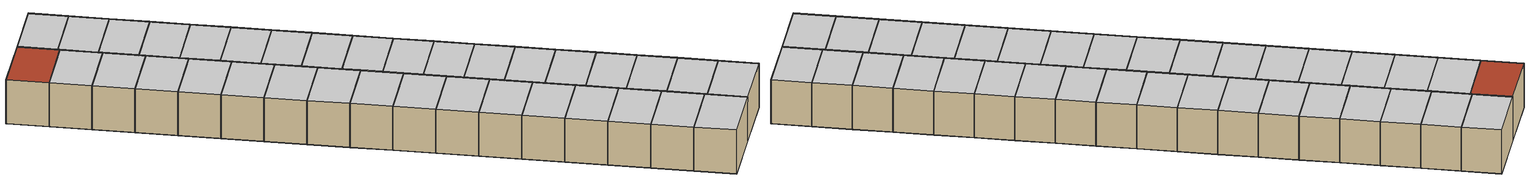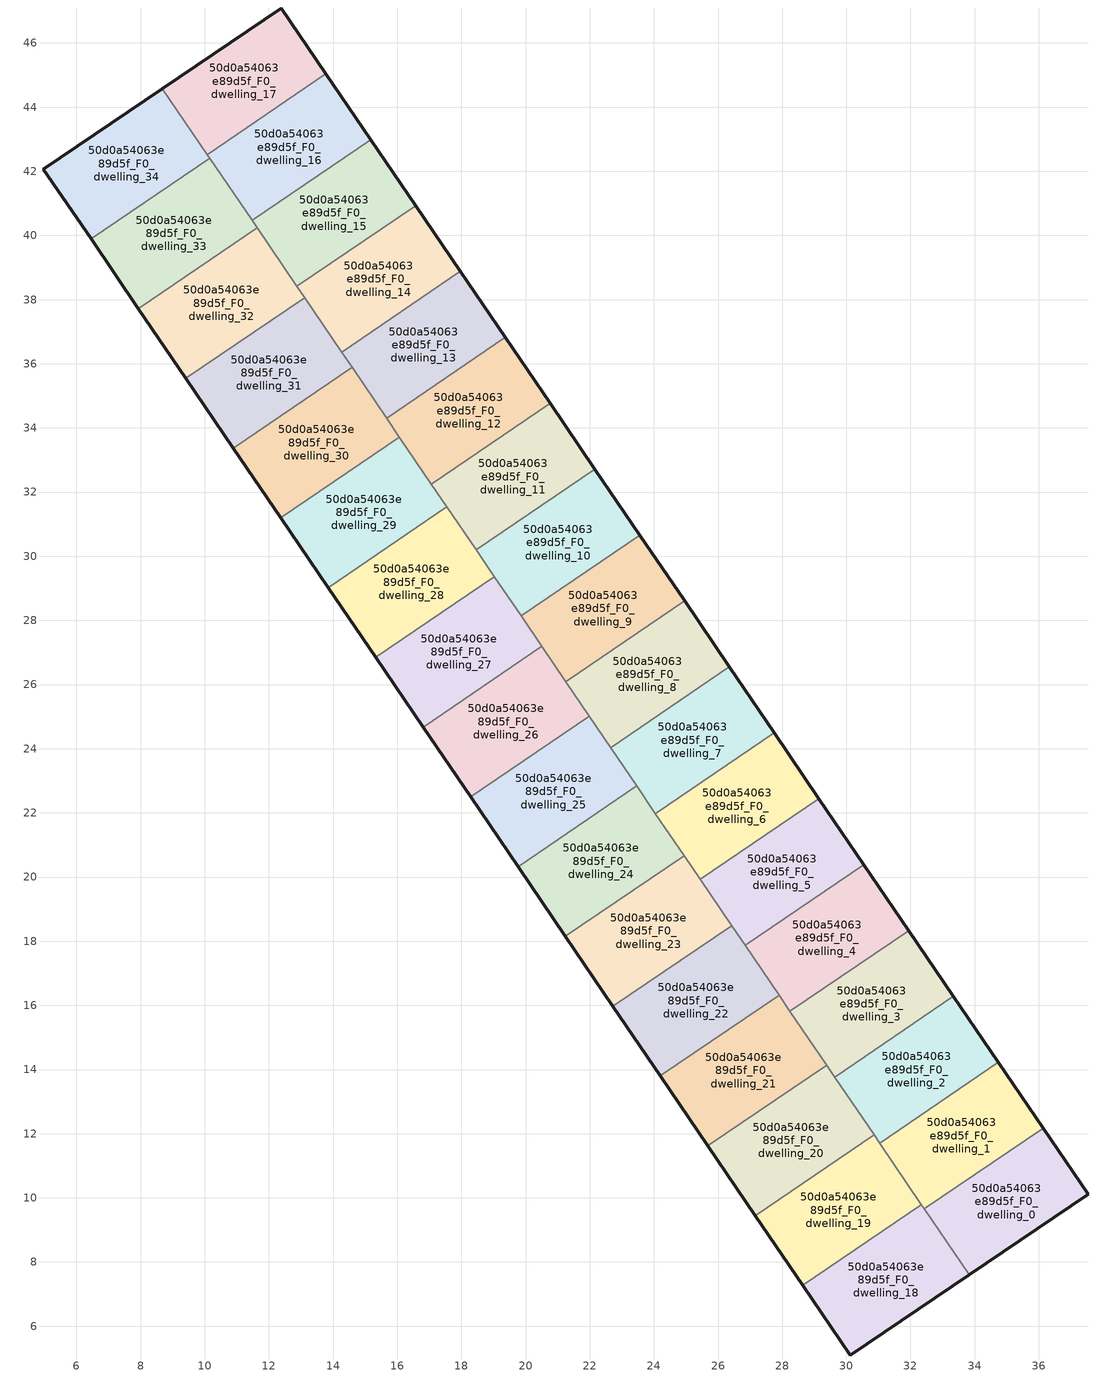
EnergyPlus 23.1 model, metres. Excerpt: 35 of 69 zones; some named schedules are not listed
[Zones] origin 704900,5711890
50d0a54063e89d5f_F0_dwelling_0
 floor ground (EU_floor_Construction): 37.53,10.11 36.13,12.17 32.43,9.65 33.83,7.6 z0
 wall outside (EU_wall_Construction): 36.13,12.17 37.53,10.11 33.83,7.6 z0:3
 wall to 50d0a54063e89d5f_F0_dwelling_1 (EU_wall_Construction): 32.43,9.65 36.13,12.17 z0:3
 wall to 50d0a54063e89d5f_F0_dwelling_18 (EU_wall_Construction): 33.83,7.6 32.43,9.65 z0:3
 ceiling to 50d0a54063e89d5f_F1_dwelling_0 (EU_floor_Construction): 36.13,12.17 37.53,10.11 33.83,7.6 32.43,9.65 z3
50d0a54063e89d5f_F0_dwelling_1
 floor ground (EU_floor_Construction): 36.13,12.17 34.74,14.22 31.04,11.71 32.43,9.65 z0
 wall outside (EU_wall_Construction): 34.74,14.22 36.13,12.17 z0:3
 wall to 50d0a54063e89d5f_F0_dwelling_2 (EU_wall_Construction): 31.04,11.71 34.74,14.22 z0:3
 wall to 50d0a54063e89d5f_F0_dwelling_19 (EU_wall_Construction): 32.34,9.79 31.04,11.71 z0:3
 wall to 50d0a54063e89d5f_F0_dwelling_18 (EU_wall_Construction): 32.43,9.65 32.34,9.79 z0:3
 ceiling to 50d0a54063e89d5f_F1_dwelling_1 (EU_floor_Construction): 34.74,14.22 36.13,12.17 32.43,9.65 31.04,11.71 z3
50d0a54063e89d5f_F0_dwelling_10
 floor ground (EU_floor_Construction): 23.56,30.66 22.16,32.71 18.46,30.2 19.86,28.14 z0
 wall outside (EU_wall_Construction): 22.16,32.71 23.56,30.66 z0:3
 wall to 50d0a54063e89d5f_F0_dwelling_11 (EU_wall_Construction): 18.46,30.2 22.16,32.71 z0:3
 wall to 50d0a54063e89d5f_F0_dwelling_9 (EU_wall_Construction): 23.56,30.66 19.86,28.14 z0:3
 wall to 50d0a54063e89d5f_F0_dwelling_27 (EU_wall_Construction): 19.86,28.14 19.03,29.36 z0:3
 wall to 50d0a54063e89d5f_F0_dwelling_28 (EU_wall_Construction): 19.03,29.36 18.46,30.2 z0:3
 ceiling to 50d0a54063e89d5f_F1_dwelling_10 (EU_floor_Construction): 22.16,32.71 23.56,30.66 19.86,28.14 18.46,30.2 z3
50d0a54063e89d5f_F0_dwelling_11
 floor ground (EU_floor_Construction): 22.16,32.71 20.77,34.77 17.06,32.25 18.46,30.2 z0
 wall outside (EU_wall_Construction): 20.77,34.77 22.16,32.71 z0:3
 wall to 50d0a54063e89d5f_F0_dwelling_12 (EU_wall_Construction): 17.06,32.25 20.77,34.77 z0:3
 wall to 50d0a54063e89d5f_F0_dwelling_28 (EU_wall_Construction): 18.46,30.2 17.55,31.54 z0:3
 wall to 50d0a54063e89d5f_F0_dwelling_29 (EU_wall_Construction): 17.55,31.54 17.06,32.25 z0:3
 ceiling to 50d0a54063e89d5f_F1_dwelling_11 (EU_floor_Construction): 20.77,34.77 22.16,32.71 18.46,30.2 17.06,32.25 z3
50d0a54063e89d5f_F0_dwelling_12
 floor ground (EU_floor_Construction): 20.77,34.77 19.37,36.82 15.67,34.31 17.06,32.25 z0
 wall outside (EU_wall_Construction): 19.37,36.82 20.77,34.77 z0:3
 wall to 50d0a54063e89d5f_F0_dwelling_13 (EU_wall_Construction): 15.67,34.31 19.37,36.82 z0:3
 wall to 50d0a54063e89d5f_F0_dwelling_29 (EU_wall_Construction): 17.06,32.25 16.07,33.71 z0:3
 wall to 50d0a54063e89d5f_F0_dwelling_30 (EU_wall_Construction): 16.07,33.71 15.67,34.31 z0:3
 ceiling to 50d0a54063e89d5f_F1_dwelling_12 (EU_floor_Construction): 19.37,36.82 20.77,34.77 17.06,32.25 15.67,34.31 z3
50d0a54063e89d5f_F0_dwelling_13
 floor ground (EU_floor_Construction): 19.37,36.82 17.97,38.88 14.27,36.36 15.67,34.31 z0
 wall outside (EU_wall_Construction): 17.97,38.88 19.37,36.82 z0:3
 wall to 50d0a54063e89d5f_F0_dwelling_14 (EU_wall_Construction): 14.27,36.36 17.97,38.88 z0:3
 wall to 50d0a54063e89d5f_F0_dwelling_30 (EU_wall_Construction): 15.67,34.31 14.59,35.89 z0:3
 wall to 50d0a54063e89d5f_F0_dwelling_31 (EU_wall_Construction): 14.59,35.89 14.27,36.36 z0:3
 ceiling to 50d0a54063e89d5f_F1_dwelling_13 (EU_floor_Construction): 17.97,38.88 19.37,36.82 15.67,34.31 14.27,36.36 z3
50d0a54063e89d5f_F0_dwelling_14
 floor ground (EU_floor_Construction): 17.97,38.88 16.57,40.93 12.87,38.42 14.27,36.36 z0
 wall outside (EU_wall_Construction): 16.57,40.93 17.97,38.88 z0:3
 wall to 50d0a54063e89d5f_F0_dwelling_15 (EU_wall_Construction): 12.87,38.42 16.57,40.93 z0:3
 wall to 50d0a54063e89d5f_F0_dwelling_31 (EU_wall_Construction): 14.27,36.36 13.11,38.06 z0:3
 wall to 50d0a54063e89d5f_F0_dwelling_32 (EU_wall_Construction): 13.11,38.06 12.87,38.42 z0:3
 ceiling to 50d0a54063e89d5f_F1_dwelling_14 (EU_floor_Construction): 16.57,40.93 17.97,38.88 14.27,36.36 12.87,38.42 z3
50d0a54063e89d5f_F0_dwelling_15
 floor ground (EU_floor_Construction): 16.57,40.93 15.18,42.99 11.48,40.47 12.87,38.42 z0
 wall outside (EU_wall_Construction): 15.18,42.99 16.57,40.93 z0:3
 wall to 50d0a54063e89d5f_F0_dwelling_16 (EU_wall_Construction): 11.48,40.47 15.18,42.99 z0:3
 wall to 50d0a54063e89d5f_F0_dwelling_32 (EU_wall_Construction): 12.87,38.42 11.63,40.24 z0:3
 wall to 50d0a54063e89d5f_F0_dwelling_33 (EU_wall_Construction): 11.63,40.24 11.48,40.47 z0:3
 ceiling to 50d0a54063e89d5f_F1_dwelling_15 (EU_floor_Construction): 15.18,42.99 16.57,40.93 12.87,38.42 11.48,40.47 z3
50d0a54063e89d5f_F0_dwelling_16
 floor ground (EU_floor_Construction): 15.18,42.99 13.78,45.04 10.08,42.52 11.48,40.47 z0
 wall outside (EU_wall_Construction): 13.78,45.04 15.18,42.99 z0:3
 wall to 50d0a54063e89d5f_F0_dwelling_17 (EU_wall_Construction): 10.08,42.52 13.78,45.04 z0:3
 wall to 50d0a54063e89d5f_F0_dwelling_33 (EU_wall_Construction): 11.48,40.47 10.16,42.41 z0:3
 wall to 50d0a54063e89d5f_F0_dwelling_34 (EU_wall_Construction): 10.16,42.41 10.08,42.52 z0:3
 ceiling to 50d0a54063e89d5f_F1_dwelling_16 (EU_floor_Construction): 13.78,45.04 15.18,42.99 11.48,40.47 10.08,42.52 z3
50d0a54063e89d5f_F0_dwelling_17
 floor ground (EU_floor_Construction): 13.78,45.04 12.38,47.09 8.68,44.58 10.08,42.52 z0
 wall outside (EU_wall_Construction): 8.68,44.58 12.38,47.09 13.78,45.04 z0:3
 wall to 50d0a54063e89d5f_F0_dwelling_34 (EU_wall_Construction): 10.08,42.52 8.68,44.58 z0:3
 ceiling to 50d0a54063e89d5f_F1_dwelling_17 (EU_floor_Construction): 12.38,47.09 13.78,45.04 10.08,42.52 8.68,44.58 z3
50d0a54063e89d5f_F0_dwelling_18
 floor ground (EU_floor_Construction): 33.83,7.6 32.34,9.79 28.65,7.27 30.12,5.1 z0
 wall outside (EU_wall_Construction): 33.83,7.6 30.12,5.1 28.65,7.27 z0:3
 wall to 50d0a54063e89d5f_F0_dwelling_19 (EU_wall_Construction): 28.65,7.27 32.34,9.79 z0:3
 ceiling to 50d0a54063e89d5f_F1_dwelling_18 (EU_floor_Construction): 32.34,9.79 33.83,7.6 30.12,5.1 28.65,7.27 z3
50d0a54063e89d5f_F0_dwelling_19
 floor ground (EU_floor_Construction): 32.34,9.79 30.86,11.96 27.17,9.45 28.65,7.27 z0
 wall outside (EU_wall_Construction): 28.65,7.27 27.17,9.45 z0:3
 wall to 50d0a54063e89d5f_F0_dwelling_20 (EU_wall_Construction): 27.17,9.45 30.86,11.96 z0:3
 wall to 50d0a54063e89d5f_F0_dwelling_2 (EU_wall_Construction): 30.86,11.96 31.04,11.71 z0:3
 ceiling to 50d0a54063e89d5f_F1_dwelling_19 (EU_floor_Construction): 30.86,11.96 32.34,9.79 28.65,7.27 27.17,9.45 z3
50d0a54063e89d5f_F0_dwelling_2
 floor ground (EU_floor_Construction): 34.74,14.22 33.34,16.28 29.64,13.76 31.04,11.71 z0
 wall outside (EU_wall_Construction): 33.34,16.28 34.74,14.22 z0:3
 wall to 50d0a54063e89d5f_F0_dwelling_3 (EU_wall_Construction): 29.64,13.76 33.34,16.28 z0:3
 wall to 50d0a54063e89d5f_F0_dwelling_20 (EU_wall_Construction): 30.86,11.96 29.64,13.76 z0:3
 ceiling to 50d0a54063e89d5f_F1_dwelling_2 (EU_floor_Construction): 33.34,16.28 34.74,14.22 31.04,11.71 29.64,13.76 z3
50d0a54063e89d5f_F0_dwelling_20
 floor ground (EU_floor_Construction): 30.86,11.96 29.38,14.14 25.69,11.62 27.17,9.45 z0
 wall outside (EU_wall_Construction): 27.17,9.45 25.69,11.62 z0:3
 wall to 50d0a54063e89d5f_F0_dwelling_21 (EU_wall_Construction): 25.69,11.62 29.38,14.14 z0:3
 wall to 50d0a54063e89d5f_F0_dwelling_3 (EU_wall_Construction): 29.38,14.14 29.64,13.76 z0:3
 ceiling to 50d0a54063e89d5f_F1_dwelling_20 (EU_floor_Construction): 29.38,14.14 30.86,11.96 27.17,9.45 25.69,11.62 z3
50d0a54063e89d5f_F0_dwelling_21
 floor ground (EU_floor_Construction): 29.38,14.14 27.9,16.31 24.2,13.8 25.69,11.62 z0
 wall outside (EU_wall_Construction): 25.69,11.62 24.2,13.8 z0:3
 wall to 50d0a54063e89d5f_F0_dwelling_22 (EU_wall_Construction): 24.2,13.8 27.9,16.31 z0:3
 wall to 50d0a54063e89d5f_F0_dwelling_3 (EU_wall_Construction): 28.24,15.82 29.38,14.14 z0:3
 wall to 50d0a54063e89d5f_F0_dwelling_4 (EU_wall_Construction): 27.9,16.31 28.24,15.82 z0:3
 ceiling to 50d0a54063e89d5f_F1_dwelling_21 (EU_floor_Construction): 27.9,16.31 29.38,14.14 25.69,11.62 24.2,13.8 z3
50d0a54063e89d5f_F0_dwelling_22
 floor ground (EU_floor_Construction): 27.9,16.31 26.42,18.49 22.72,15.97 24.2,13.8 z0
 wall outside (EU_wall_Construction): 24.2,13.8 22.72,15.97 z0:3
 wall to 50d0a54063e89d5f_F0_dwelling_23 (EU_wall_Construction): 22.72,15.97 26.42,18.49 z0:3
 wall to 50d0a54063e89d5f_F0_dwelling_4 (EU_wall_Construction): 26.84,17.87 27.9,16.31 z0:3
 wall to 50d0a54063e89d5f_F0_dwelling_5 (EU_wall_Construction): 26.42,18.49 26.84,17.87 z0:3
 ceiling to 50d0a54063e89d5f_F1_dwelling_22 (EU_floor_Construction): 26.42,18.49 27.9,16.31 24.2,13.8 22.72,15.97 z3
50d0a54063e89d5f_F0_dwelling_23
 floor ground (EU_floor_Construction): 26.42,18.49 24.94,20.67 21.24,18.15 22.72,15.97 z0
 wall outside (EU_wall_Construction): 22.72,15.97 21.24,18.15 z0:3
 wall to 50d0a54063e89d5f_F0_dwelling_24 (EU_wall_Construction): 21.24,18.15 24.94,20.67 z0:3
 wall to 50d0a54063e89d5f_F0_dwelling_5 (EU_wall_Construction): 25.45,19.92 26.42,18.49 z0:3
 wall to 50d0a54063e89d5f_F0_dwelling_6 (EU_wall_Construction): 24.95,20.66 25.45,19.92 z0:3
 ceiling to 50d0a54063e89d5f_F1_dwelling_23 (EU_floor_Construction): 24.94,20.67 26.42,18.49 22.72,15.97 21.24,18.15 z3
50d0a54063e89d5f_F0_dwelling_24
 floor ground (EU_floor_Construction): 24.94,20.67 23.46,22.84 19.77,20.32 21.24,18.15 z0
 wall outside (EU_wall_Construction): 21.24,18.15 19.77,20.32 z0:3
 wall to 50d0a54063e89d5f_F0_dwelling_25 (EU_wall_Construction): 19.77,20.32 23.46,22.84 z0:3
 wall to 50d0a54063e89d5f_F0_dwelling_6 (EU_wall_Construction): 24.05,21.98 24.94,20.67 z0:3
 wall to 50d0a54063e89d5f_F0_dwelling_7 (EU_wall_Construction): 23.46,22.84 24.05,21.98 z0:3
 ceiling to 50d0a54063e89d5f_F1_dwelling_24 (EU_floor_Construction): 23.46,22.84 24.94,20.67 21.24,18.15 19.77,20.32 z3
50d0a54063e89d5f_F0_dwelling_25
 floor ground (EU_floor_Construction): 23.46,22.84 21.99,25.01 18.29,22.5 19.77,20.32 z0
 wall outside (EU_wall_Construction): 19.77,20.32 18.29,22.5 z0:3
 wall to 50d0a54063e89d5f_F0_dwelling_26 (EU_wall_Construction): 18.29,22.5 21.99,25.01 z0:3
 wall to 50d0a54063e89d5f_F0_dwelling_7 (EU_wall_Construction): 22.65,24.03 23.46,22.84 z0:3
 wall to 50d0a54063e89d5f_F0_dwelling_8 (EU_wall_Construction): 21.99,25.01 22.65,24.03 z0:3
 ceiling to 50d0a54063e89d5f_F1_dwelling_25 (EU_floor_Construction): 21.99,25.01 23.46,22.84 19.77,20.32 18.29,22.5 z3
50d0a54063e89d5f_F0_dwelling_26
 floor ground (EU_floor_Construction): 21.99,25.01 20.51,27.19 16.81,24.67 18.29,22.5 z0
 wall outside (EU_wall_Construction): 18.29,22.5 16.81,24.67 z0:3
 wall to 50d0a54063e89d5f_F0_dwelling_27 (EU_wall_Construction): 16.81,24.67 20.51,27.19 z0:3
 wall to 50d0a54063e89d5f_F0_dwelling_9 (EU_wall_Construction): 20.51,27.19 21.26,26.09 z0:3
 wall to 50d0a54063e89d5f_F0_dwelling_8 (EU_wall_Construction): 21.26,26.09 21.99,25.01 z0:3
 ceiling to 50d0a54063e89d5f_F1_dwelling_26 (EU_floor_Construction): 20.51,27.19 21.99,25.01 18.29,22.5 16.81,24.67 z3
50d0a54063e89d5f_F0_dwelling_27
 floor ground (EU_floor_Construction): 20.51,27.19 19.03,29.37 15.33,26.85 16.81,24.67 z0
 wall outside (EU_wall_Construction): 16.81,24.67 15.33,26.85 z0:3
 wall to 50d0a54063e89d5f_F0_dwelling_28 (EU_wall_Construction): 15.33,26.85 19.03,29.37 z0:3
 wall to 50d0a54063e89d5f_F0_dwelling_9 (EU_wall_Construction): 19.86,28.14 20.51,27.19 z0:3
 ceiling to 50d0a54063e89d5f_F1_dwelling_27 (EU_floor_Construction): 19.03,29.37 20.51,27.19 16.81,24.67 15.33,26.85 z3
50d0a54063e89d5f_F0_dwelling_28
 floor ground (EU_floor_Construction): 19.03,29.37 17.55,31.54 13.85,29.02 15.33,26.85 z0
 wall outside (EU_wall_Construction): 15.33,26.85 13.85,29.02 z0:3
 wall to 50d0a54063e89d5f_F0_dwelling_29 (EU_wall_Construction): 13.85,29.02 17.55,31.54 z0:3
 ceiling to 50d0a54063e89d5f_F1_dwelling_28 (EU_floor_Construction): 17.55,31.54 19.03,29.37 15.33,26.85 13.85,29.02 z3
50d0a54063e89d5f_F0_dwelling_29
 floor ground (EU_floor_Construction): 17.55,31.54 16.07,33.71 12.37,31.2 13.85,29.02 z0
 wall outside (EU_wall_Construction): 13.85,29.02 12.37,31.2 z0:3
 wall to 50d0a54063e89d5f_F0_dwelling_30 (EU_wall_Construction): 12.37,31.2 16.07,33.71 z0:3
 ceiling to 50d0a54063e89d5f_F1_dwelling_29 (EU_floor_Construction): 16.07,33.71 17.55,31.54 13.85,29.02 12.37,31.2 z3
50d0a54063e89d5f_F0_dwelling_3
 floor ground (EU_floor_Construction): 33.34,16.28 31.94,18.33 28.24,15.82 29.64,13.76 z0
 wall outside (EU_wall_Construction): 31.94,18.33 33.34,16.28 z0:3
 wall to 50d0a54063e89d5f_F0_dwelling_4 (EU_wall_Construction): 28.24,15.82 31.94,18.33 z0:3
 ceiling to 50d0a54063e89d5f_F1_dwelling_3 (EU_floor_Construction): 31.94,18.33 33.34,16.28 29.64,13.76 28.24,15.82 z3
50d0a54063e89d5f_F0_dwelling_30
 floor ground (EU_floor_Construction): 16.07,33.71 14.59,35.89 10.89,33.37 12.37,31.2 z0
 wall outside (EU_wall_Construction): 12.37,31.2 10.89,33.37 z0:3
 wall to 50d0a54063e89d5f_F0_dwelling_31 (EU_wall_Construction): 10.89,33.37 14.59,35.89 z0:3
 ceiling to 50d0a54063e89d5f_F1_dwelling_30 (EU_floor_Construction): 14.59,35.89 16.07,33.71 12.37,31.2 10.89,33.37 z3
50d0a54063e89d5f_F0_dwelling_31
 floor ground (EU_floor_Construction): 14.59,35.89 13.11,38.06 9.41,35.55 10.89,33.37 z0
 wall outside (EU_wall_Construction): 10.89,33.37 9.41,35.55 z0:3
 wall to 50d0a54063e89d5f_F0_dwelling_32 (EU_wall_Construction): 9.41,35.55 13.11,38.06 z0:3
 ceiling to 50d0a54063e89d5f_F1_dwelling_31 (EU_floor_Construction): 13.11,38.06 14.59,35.89 10.89,33.37 9.41,35.55 z3
50d0a54063e89d5f_F0_dwelling_32
 floor ground (EU_floor_Construction): 13.11,38.06 11.63,40.24 7.93,37.72 9.41,35.55 z0
 wall outside (EU_wall_Construction): 9.41,35.55 7.93,37.72 z0:3
 wall to 50d0a54063e89d5f_F0_dwelling_33 (EU_wall_Construction): 7.93,37.72 11.63,40.24 z0:3
 ceiling to 50d0a54063e89d5f_F1_dwelling_32 (EU_floor_Construction): 11.63,40.24 13.11,38.06 9.41,35.55 7.93,37.72 z3
50d0a54063e89d5f_F0_dwelling_33
 floor ground (EU_floor_Construction): 11.63,40.24 10.16,42.41 6.45,39.89 7.93,37.72 z0
 wall outside (EU_wall_Construction): 7.93,37.72 6.45,39.89 z0:3
 wall to 50d0a54063e89d5f_F0_dwelling_34 (EU_wall_Construction): 6.45,39.89 10.16,42.41 z0:3
 ceiling to 50d0a54063e89d5f_F1_dwelling_33 (EU_floor_Construction): 10.16,42.41 11.63,40.24 7.93,37.72 6.45,39.89 z3
50d0a54063e89d5f_F0_dwelling_34
 floor ground (EU_floor_Construction): 10.16,42.41 8.68,44.58 4.97,42.07 6.45,39.89 z0
 wall outside (EU_wall_Construction): 6.45,39.89 4.97,42.07 8.68,44.58 z0:3
 roof outside (EU_roof_Construction): 8.68,44.58 10.16,42.41 6.45,39.89 4.97,42.07 z3
50d0a54063e89d5f_F0_dwelling_4
 floor ground (EU_floor_Construction): 31.94,18.33 30.55,20.39 26.84,17.87 28.24,15.82 z0
 wall outside (EU_wall_Construction): 30.55,20.39 31.94,18.33 z0:3
 wall to 50d0a54063e89d5f_F0_dwelling_5 (EU_wall_Construction): 26.84,17.87 30.55,20.39 z0:3
 ceiling to 50d0a54063e89d5f_F1_dwelling_4 (EU_floor_Construction): 30.55,20.39 31.94,18.33 28.24,15.82 26.84,17.87 z3
50d0a54063e89d5f_F0_dwelling_5
 floor ground (EU_floor_Construction): 30.55,20.39 29.15,22.44 25.45,19.92 26.84,17.87 z0
 wall outside (EU_wall_Construction): 29.15,22.44 30.55,20.39 z0:3
 wall to 50d0a54063e89d5f_F0_dwelling_6 (EU_wall_Construction): 25.45,19.92 29.15,22.44 z0:3
 ceiling to 50d0a54063e89d5f_F1_dwelling_5 (EU_floor_Construction): 29.15,22.44 30.55,20.39 26.84,17.87 25.45,19.92 z3
50d0a54063e89d5f_F0_dwelling_6
 floor ground (EU_floor_Construction): 29.15,22.44 27.75,24.5 24.05,21.98 25.45,19.92 z0
 wall outside (EU_wall_Construction): 27.75,24.5 29.15,22.44 z0:3
 wall to 50d0a54063e89d5f_F0_dwelling_7 (EU_wall_Construction): 24.05,21.98 27.75,24.5 z0:3
 ceiling to 50d0a54063e89d5f_F1_dwelling_6 (EU_floor_Construction): 27.75,24.5 29.15,22.44 25.45,19.92 24.05,21.98 z3
50d0a54063e89d5f_F0_dwelling_7
 floor ground (EU_floor_Construction): 27.75,24.5 26.35,26.55 22.65,24.03 24.05,21.98 z0
 wall outside (EU_wall_Construction): 26.35,26.55 27.75,24.5 z0:3
 wall to 50d0a54063e89d5f_F0_dwelling_8 (EU_wall_Construction): 22.65,24.03 26.35,26.55 z0:3
 ceiling to 50d0a54063e89d5f_F1_dwelling_7 (EU_floor_Construction): 26.35,26.55 27.75,24.5 24.05,21.98 22.65,24.03 z3
50d0a54063e89d5f_F0_dwelling_8
 floor ground (EU_floor_Construction): 26.35,26.55 24.96,28.61 21.26,26.09 22.65,24.03 z0
 wall outside (EU_wall_Construction): 24.96,28.61 26.35,26.55 z0:3
 wall to 50d0a54063e89d5f_F0_dwelling_9 (EU_wall_Construction): 21.26,26.09 24.96,28.61 z0:3
 ceiling to 50d0a54063e89d5f_F1_dwelling_8 (EU_floor_Construction): 24.96,28.61 26.35,26.55 22.65,24.03 21.26,26.09 z3
50d0a54063e89d5f_F0_dwelling_9
 floor ground (EU_floor_Construction): 24.96,28.61 23.56,30.66 19.86,28.14 21.26,26.09 z0
 wall outside (EU_wall_Construction): 23.56,30.66 24.96,28.61 z0:3
 ceiling to 50d0a54063e89d5f_F1_dwelling_9 (EU_floor_Construction): 23.56,30.66 24.96,28.61 21.26,26.09 19.86,28.14 z3
[Building]
EU S2 Campaign: North Axis=0; Terrain=City; Solar Distribution=FullExterior
[Site:Location]
London: Latitude=51.5; Longitude=-0.5; Time Zone=0; Elevation=25
[SizingPeriod:WeatherFileDays]
AnnualSizingPeriod: Begin Month=1; Begin Day of Month=1; End Month=12; End Day of Month=31; Day of Week for Start Day=Monday; Use Weather File Daylight Saving Period=No; Use Weather File Rain and Snow Indicators=No
[MATERIAL]
EU_InternalMass_Material: Roughness=MediumRough; Thickness=0.1; Conductivity=1; Density=1800; Specific Heat=900; Thermal Absorptance=0.9; Solar Absorptance=0.7; Visible Absorptance=0.7
[MATERIAL:NOMASS] Roughness=MediumRough; Thermal Absorptance=0.9; Solar Absorptance=0.7; Visible Absorptance=0.7
Name | Thermal Resistance
EU_wall_NoMass | 0.635353
EU_roof_NoMass | 0.675062
EU_floor_NoMass | 1.96382
[CONSTRUCTION]
EU_wall_Construction: EU_wall_NoMass
EU_roof_Construction: EU_roof_NoMass
EU_floor_Construction: EU_floor_NoMass
EU_InternalMass_Construction: EU_InternalMass_Material
[ZONE] Type=1; Multiplier=1; Ceiling Height=autocalculate; Floor Area=autocalculate; Part of Total Floor Area=Yes
Name | Volume
50d0a54063e89d5f_F0_dwelling_0 | 33.3567
50d0a54063e89d5f_F0_dwelling_1; 50d0a54063e89d5f_F0_dwelling_15; 50d0a54063e89d5f_F0_dwelling_16; 50d0a54063e89d5f_F0_dwelling_5; 50d0a54063e89d5f_F0_dwelling_6; 50d0a54063e89d5f_F0_dwelling_9 | 33.3516
50d0a54063e89d5f_F0_dwelling_10; 50d0a54063e89d5f_F0_dwelling_17; 50d0a54063e89d5f_F0_dwelling_4; 50d0a54063e89d5f_F0_dwelling_7 | 33.3442
50d0a54063e89d5f_F0_dwelling_11 | 33.3523
50d0a54063e89d5f_F0_dwelling_12; 50d0a54063e89d5f_F0_dwelling_8 | 33.3508
50d0a54063e89d5f_F0_dwelling_13 | 33.3633
50d0a54063e89d5f_F0_dwelling_14 | 33.3428
50d0a54063e89d5f_F0_dwelling_18 | 35.3145
50d0a54063e89d5f_F0_dwelling_19 | 35.3064
50d0a54063e89d5f_F0_dwelling_2 | 33.3435
50d0a54063e89d5f_F0_dwelling_20 | 35.3108
50d0a54063e89d5f_F0_dwelling_21; 50d0a54063e89d5f_F0_dwelling_28 | 35.3181
50d0a54063e89d5f_F0_dwelling_22 | 35.3101
50d0a54063e89d5f_F0_dwelling_23; 50d0a54063e89d5f_F0_dwelling_33 | 35.3093
50d0a54063e89d5f_F0_dwelling_24; 50d0a54063e89d5f_F0_dwelling_25; 50d0a54063e89d5f_F0_dwelling_30 | 35.3071
50d0a54063e89d5f_F0_dwelling_26; 50d0a54063e89d5f_F0_dwelling_29 | 35.3057
50d0a54063e89d5f_F0_dwelling_27 | 35.3027
50d0a54063e89d5f_F0_dwelling_3 | 33.3545
50d0a54063e89d5f_F0_dwelling_31 | 35.3167
50d0a54063e89d5f_F0_dwelling_32 | 35.302
50d0a54063e89d5f_F0_dwelling_34 | 35.3086
[INTERNALMASS] Construction=EU_InternalMass_Construction
Name | Zone or ZoneList | Surface Area
50d0a54063e89d5f_F0_dwelling_0_EU_InternalMass | 50d0a54063e89d5f_F0_dwelling_0 | 11.1187
50d0a54063e89d5f_F0_dwelling_1_EU_InternalMass | 50d0a54063e89d5f_F0_dwelling_1 | 11.1172
50d0a54063e89d5f_F0_dwelling_2_EU_InternalMass | 50d0a54063e89d5f_F0_dwelling_2 | 11.1147
50d0a54063e89d5f_F0_dwelling_3_EU_InternalMass | 50d0a54063e89d5f_F0_dwelling_3 | 11.1184
50d0a54063e89d5f_F0_dwelling_4_EU_InternalMass | 50d0a54063e89d5f_F0_dwelling_4 | 11.1147
50d0a54063e89d5f_F0_dwelling_5_EU_InternalMass | 50d0a54063e89d5f_F0_dwelling_5 | 11.1172
50d0a54063e89d5f_F0_dwelling_6_EU_InternalMass | 50d0a54063e89d5f_F0_dwelling_6 | 11.1174
50d0a54063e89d5f_F0_dwelling_7_EU_InternalMass | 50d0a54063e89d5f_F0_dwelling_7 | 11.1149
50d0a54063e89d5f_F0_dwelling_8_EU_InternalMass | 50d0a54063e89d5f_F0_dwelling_8 | 11.1172
50d0a54063e89d5f_F0_dwelling_9_EU_InternalMass | 50d0a54063e89d5f_F0_dwelling_9 | 11.1172
50d0a54063e89d5f_F0_dwelling_10_EU_InternalMass | 50d0a54063e89d5f_F0_dwelling_10 | 11.1147
50d0a54063e89d5f_F0_dwelling_11_EU_InternalMass | 50d0a54063e89d5f_F0_dwelling_11 | 11.1172
50d0a54063e89d5f_F0_dwelling_12_EU_InternalMass | 50d0a54063e89d5f_F0_dwelling_12 | 11.1172
50d0a54063e89d5f_F0_dwelling_13_EU_InternalMass | 50d0a54063e89d5f_F0_dwelling_13 | 11.1209
50d0a54063e89d5f_F0_dwelling_14_EU_InternalMass | 50d0a54063e89d5f_F0_dwelling_14 | 11.1147
50d0a54063e89d5f_F0_dwelling_15_EU_InternalMass | 50d0a54063e89d5f_F0_dwelling_15 | 11.1172
50d0a54063e89d5f_F0_dwelling_16_EU_InternalMass | 50d0a54063e89d5f_F0_dwelling_16 | 11.1172
50d0a54063e89d5f_F0_dwelling_17_EU_InternalMass | 50d0a54063e89d5f_F0_dwelling_17 | 11.1146
50d0a54063e89d5f_F0_dwelling_18_EU_InternalMass | 50d0a54063e89d5f_F0_dwelling_18 | 11.7716
50d0a54063e89d5f_F0_dwelling_19_EU_InternalMass | 50d0a54063e89d5f_F0_dwelling_19 | 11.7689
50d0a54063e89d5f_F0_dwelling_20_EU_InternalMass | 50d0a54063e89d5f_F0_dwelling_20 | 11.7701
50d0a54063e89d5f_F0_dwelling_21_EU_InternalMass | 50d0a54063e89d5f_F0_dwelling_21 | 11.7727
50d0a54063e89d5f_F0_dwelling_22_EU_InternalMass | 50d0a54063e89d5f_F0_dwelling_22 | 11.7701
50d0a54063e89d5f_F0_dwelling_23_EU_InternalMass | 50d0a54063e89d5f_F0_dwelling_23 | 11.7699
50d0a54063e89d5f_F0_dwelling_24_EU_InternalMass | 50d0a54063e89d5f_F0_dwelling_24 | 11.7688
50d0a54063e89d5f_F0_dwelling_25_EU_InternalMass | 50d0a54063e89d5f_F0_dwelling_25 | 11.7688
50d0a54063e89d5f_F0_dwelling_26_EU_InternalMass | 50d0a54063e89d5f_F0_dwelling_26 | 11.7687
50d0a54063e89d5f_F0_dwelling_27_EU_InternalMass | 50d0a54063e89d5f_F0_dwelling_27 | 11.7676
50d0a54063e89d5f_F0_dwelling_28_EU_InternalMass | 50d0a54063e89d5f_F0_dwelling_28 | 11.7725
50d0a54063e89d5f_F0_dwelling_29_EU_InternalMass | 50d0a54063e89d5f_F0_dwelling_29 | 11.7686
50d0a54063e89d5f_F0_dwelling_30_EU_InternalMass | 50d0a54063e89d5f_F0_dwelling_30 | 11.7686
50d0a54063e89d5f_F0_dwelling_31_EU_InternalMass | 50d0a54063e89d5f_F0_dwelling_31 | 11.7721
50d0a54063e89d5f_F0_dwelling_32_EU_InternalMass | 50d0a54063e89d5f_F0_dwelling_32 | 11.7673
50d0a54063e89d5f_F0_dwelling_33_EU_InternalMass | 50d0a54063e89d5f_F0_dwelling_33 | 11.7699
50d0a54063e89d5f_F0_dwelling_34_EU_InternalMass | 50d0a54063e89d5f_F0_dwelling_34 | 11.7694
[OTHEREQUIPMENT] Fuel Type=Electricity; Design Level Calculation Method=Watts/Area; Power per Zone Floor Area=1; Fraction Latent=0; Fraction Radiant=0; Fraction Lost=0; Carbon Dioxide Generation Rate=0; EndUse Subcategory=EU_Step8_InternalGains
Name | Zone or ZoneList or Space or SpaceList | Schedule
EU_Step8_InternalGain_50d0a54063e89d5f_F0_dwelling_0_f000 | 50d0a54063e89d5f_F0_dwelling_0 | EU_Step8_GainSchedule_50d0a54063e89d5f_F0_dwelling_0_f000
EU_Step8_InternalGain_50d0a54063e89d5f_F0_dwelling_1_f000 | 50d0a54063e89d5f_F0_dwelling_1 | EU_Step8_GainSchedule_50d0a54063e89d5f_F0_dwelling_1_f000
EU_Step8_InternalGain_50d0a54063e89d5f_F0_dwelling_2_f000 | 50d0a54063e89d5f_F0_dwelling_2 | EU_Step8_GainSchedule_50d0a54063e89d5f_F0_dwelling_2_f000
EU_Step8_InternalGain_50d0a54063e89d5f_F0_dwelling_3_f000 | 50d0a54063e89d5f_F0_dwelling_3 | EU_Step8_GainSchedule_50d0a54063e89d5f_F0_dwelling_3_f000
EU_Step8_InternalGain_50d0a54063e89d5f_F0_dwelling_4_f000 | 50d0a54063e89d5f_F0_dwelling_4 | EU_Step8_GainSchedule_50d0a54063e89d5f_F0_dwelling_4_f000
EU_Step8_InternalGain_50d0a54063e89d5f_F0_dwelling_5_f000 | 50d0a54063e89d5f_F0_dwelling_5 | EU_Step8_GainSchedule_50d0a54063e89d5f_F0_dwelling_5_f000
EU_Step8_InternalGain_50d0a54063e89d5f_F0_dwelling_6_f000 | 50d0a54063e89d5f_F0_dwelling_6 | EU_Step8_GainSchedule_50d0a54063e89d5f_F0_dwelling_6_f000
EU_Step8_InternalGain_50d0a54063e89d5f_F0_dwelling_7_f000 | 50d0a54063e89d5f_F0_dwelling_7 | EU_Step8_GainSchedule_50d0a54063e89d5f_F0_dwelling_7_f000
EU_Step8_InternalGain_50d0a54063e89d5f_F0_dwelling_8_f000 | 50d0a54063e89d5f_F0_dwelling_8 | EU_Step8_GainSchedule_50d0a54063e89d5f_F0_dwelling_8_f000
EU_Step8_InternalGain_50d0a54063e89d5f_F0_dwelling_9_f000 | 50d0a54063e89d5f_F0_dwelling_9 | EU_Step8_GainSchedule_50d0a54063e89d5f_F0_dwelling_9_f000
EU_Step8_InternalGain_50d0a54063e89d5f_F0_dwelling_10_f000 | 50d0a54063e89d5f_F0_dwelling_10 | EU_Step8_GainSchedule_50d0a54063e89d5f_F0_dwelling_10_f000
EU_Step8_InternalGain_50d0a54063e89d5f_F0_dwelling_11_f000 | 50d0a54063e89d5f_F0_dwelling_11 | EU_Step8_GainSchedule_50d0a54063e89d5f_F0_dwelling_11_f000
EU_Step8_InternalGain_50d0a54063e89d5f_F0_dwelling_12_f000 | 50d0a54063e89d5f_F0_dwelling_12 | EU_Step8_GainSchedule_50d0a54063e89d5f_F0_dwelling_12_f000
EU_Step8_InternalGain_50d0a54063e89d5f_F0_dwelling_13_f000 | 50d0a54063e89d5f_F0_dwelling_13 | EU_Step8_GainSchedule_50d0a54063e89d5f_F0_dwelling_13_f000
EU_Step8_InternalGain_50d0a54063e89d5f_F0_dwelling_14_f000 | 50d0a54063e89d5f_F0_dwelling_14 | EU_Step8_GainSchedule_50d0a54063e89d5f_F0_dwelling_14_f000
EU_Step8_InternalGain_50d0a54063e89d5f_F0_dwelling_15_f000 | 50d0a54063e89d5f_F0_dwelling_15 | EU_Step8_GainSchedule_50d0a54063e89d5f_F0_dwelling_15_f000
EU_Step8_InternalGain_50d0a54063e89d5f_F0_dwelling_16_f000 | 50d0a54063e89d5f_F0_dwelling_16 | EU_Step8_GainSchedule_50d0a54063e89d5f_F0_dwelling_16_f000
EU_Step8_InternalGain_50d0a54063e89d5f_F0_dwelling_17_f000 | 50d0a54063e89d5f_F0_dwelling_17 | EU_Step8_GainSchedule_50d0a54063e89d5f_F0_dwelling_17_f000
EU_Step8_InternalGain_50d0a54063e89d5f_F0_dwelling_18_f000 | 50d0a54063e89d5f_F0_dwelling_18 | EU_Step8_GainSchedule_50d0a54063e89d5f_F0_dwelling_18_f000
EU_Step8_InternalGain_50d0a54063e89d5f_F0_dwelling_19_f000 | 50d0a54063e89d5f_F0_dwelling_19 | EU_Step8_GainSchedule_50d0a54063e89d5f_F0_dwelling_19_f000
EU_Step8_InternalGain_50d0a54063e89d5f_F0_dwelling_20_f000 | 50d0a54063e89d5f_F0_dwelling_20 | EU_Step8_GainSchedule_50d0a54063e89d5f_F0_dwelling_20_f000
EU_Step8_InternalGain_50d0a54063e89d5f_F0_dwelling_21_f000 | 50d0a54063e89d5f_F0_dwelling_21 | EU_Step8_GainSchedule_50d0a54063e89d5f_F0_dwelling_21_f000
EU_Step8_InternalGain_50d0a54063e89d5f_F0_dwelling_22_f000 | 50d0a54063e89d5f_F0_dwelling_22 | EU_Step8_GainSchedule_50d0a54063e89d5f_F0_dwelling_22_f000
EU_Step8_InternalGain_50d0a54063e89d5f_F0_dwelling_23_f000 | 50d0a54063e89d5f_F0_dwelling_23 | EU_Step8_GainSchedule_50d0a54063e89d5f_F0_dwelling_23_f000
EU_Step8_InternalGain_50d0a54063e89d5f_F0_dwelling_24_f000 | 50d0a54063e89d5f_F0_dwelling_24 | EU_Step8_GainSchedule_50d0a54063e89d5f_F0_dwelling_24_f000
EU_Step8_InternalGain_50d0a54063e89d5f_F0_dwelling_25_f000 | 50d0a54063e89d5f_F0_dwelling_25 | EU_Step8_GainSchedule_50d0a54063e89d5f_F0_dwelling_25_f000
EU_Step8_InternalGain_50d0a54063e89d5f_F0_dwelling_26_f000 | 50d0a54063e89d5f_F0_dwelling_26 | EU_Step8_GainSchedule_50d0a54063e89d5f_F0_dwelling_26_f000
EU_Step8_InternalGain_50d0a54063e89d5f_F0_dwelling_27_f000 | 50d0a54063e89d5f_F0_dwelling_27 | EU_Step8_GainSchedule_50d0a54063e89d5f_F0_dwelling_27_f000
EU_Step8_InternalGain_50d0a54063e89d5f_F0_dwelling_28_f000 | 50d0a54063e89d5f_F0_dwelling_28 | EU_Step8_GainSchedule_50d0a54063e89d5f_F0_dwelling_28_f000
EU_Step8_InternalGain_50d0a54063e89d5f_F0_dwelling_29_f000 | 50d0a54063e89d5f_F0_dwelling_29 | EU_Step8_GainSchedule_50d0a54063e89d5f_F0_dwelling_29_f000
EU_Step8_InternalGain_50d0a54063e89d5f_F0_dwelling_30_f000 | 50d0a54063e89d5f_F0_dwelling_30 | EU_Step8_GainSchedule_50d0a54063e89d5f_F0_dwelling_30_f000
EU_Step8_InternalGain_50d0a54063e89d5f_F0_dwelling_31_f000 | 50d0a54063e89d5f_F0_dwelling_31 | EU_Step8_GainSchedule_50d0a54063e89d5f_F0_dwelling_31_f000
EU_Step8_InternalGain_50d0a54063e89d5f_F0_dwelling_32_f000 | 50d0a54063e89d5f_F0_dwelling_32 | EU_Step8_GainSchedule_50d0a54063e89d5f_F0_dwelling_32_f000
EU_Step8_InternalGain_50d0a54063e89d5f_F0_dwelling_33_f000 | 50d0a54063e89d5f_F0_dwelling_33 | EU_Step8_GainSchedule_50d0a54063e89d5f_F0_dwelling_33_f000
EU_Step8_InternalGain_50d0a54063e89d5f_F0_dwelling_34_f000 | 50d0a54063e89d5f_F0_dwelling_34 | EU_Step8_GainSchedule_50d0a54063e89d5f_F0_dwelling_34_f000
[ZONEVENTILATION:DESIGNFLOWRATE] Schedule=EU_AlwaysOn; Design Flow Rate Calculation Method=AirChanges/Hour; Air Changes per Hour=0.555504; Ventilation Type=Natural; Fan Pressure Rise=0; Fan Total Efficiency=1; Constant Term Coefficient=1; Temperature Term Coefficient=0; Velocity Term Coefficient=0; Velocity Squared Term Coefficient=0; Minimum Indoor Temperature=-100; Maximum Indoor Temperature=100; Delta Temperature=-100; Minimum Outdoor Temperature=-100; Maximum Outdoor Temperature=100; Maximum Wind Speed=40
Name | Zone or ZoneList or Space or SpaceList
EU_ConstantAir_50d0a54063e89d5f_F0_dwelling_0 | 50d0a54063e89d5f_F0_dwelling_0
EU_ConstantAir_50d0a54063e89d5f_F0_dwelling_1 | 50d0a54063e89d5f_F0_dwelling_1
EU_ConstantAir_50d0a54063e89d5f_F0_dwelling_2 | 50d0a54063e89d5f_F0_dwelling_2
EU_ConstantAir_50d0a54063e89d5f_F0_dwelling_3 | 50d0a54063e89d5f_F0_dwelling_3
EU_ConstantAir_50d0a54063e89d5f_F0_dwelling_4 | 50d0a54063e89d5f_F0_dwelling_4
EU_ConstantAir_50d0a54063e89d5f_F0_dwelling_5 | 50d0a54063e89d5f_F0_dwelling_5
EU_ConstantAir_50d0a54063e89d5f_F0_dwelling_6 | 50d0a54063e89d5f_F0_dwelling_6
EU_ConstantAir_50d0a54063e89d5f_F0_dwelling_7 | 50d0a54063e89d5f_F0_dwelling_7
EU_ConstantAir_50d0a54063e89d5f_F0_dwelling_8 | 50d0a54063e89d5f_F0_dwelling_8
EU_ConstantAir_50d0a54063e89d5f_F0_dwelling_9 | 50d0a54063e89d5f_F0_dwelling_9
EU_ConstantAir_50d0a54063e89d5f_F0_dwelling_10 | 50d0a54063e89d5f_F0_dwelling_10
EU_ConstantAir_50d0a54063e89d5f_F0_dwelling_11 | 50d0a54063e89d5f_F0_dwelling_11
EU_ConstantAir_50d0a54063e89d5f_F0_dwelling_12 | 50d0a54063e89d5f_F0_dwelling_12
EU_ConstantAir_50d0a54063e89d5f_F0_dwelling_13 | 50d0a54063e89d5f_F0_dwelling_13
EU_ConstantAir_50d0a54063e89d5f_F0_dwelling_14 | 50d0a54063e89d5f_F0_dwelling_14
EU_ConstantAir_50d0a54063e89d5f_F0_dwelling_15 | 50d0a54063e89d5f_F0_dwelling_15
EU_ConstantAir_50d0a54063e89d5f_F0_dwelling_16 | 50d0a54063e89d5f_F0_dwelling_16
EU_ConstantAir_50d0a54063e89d5f_F0_dwelling_17 | 50d0a54063e89d5f_F0_dwelling_17
EU_ConstantAir_50d0a54063e89d5f_F0_dwelling_18 | 50d0a54063e89d5f_F0_dwelling_18
EU_ConstantAir_50d0a54063e89d5f_F0_dwelling_19 | 50d0a54063e89d5f_F0_dwelling_19
EU_ConstantAir_50d0a54063e89d5f_F0_dwelling_20 | 50d0a54063e89d5f_F0_dwelling_20
EU_ConstantAir_50d0a54063e89d5f_F0_dwelling_21 | 50d0a54063e89d5f_F0_dwelling_21
EU_ConstantAir_50d0a54063e89d5f_F0_dwelling_22 | 50d0a54063e89d5f_F0_dwelling_22
EU_ConstantAir_50d0a54063e89d5f_F0_dwelling_23 | 50d0a54063e89d5f_F0_dwelling_23
EU_ConstantAir_50d0a54063e89d5f_F0_dwelling_24 | 50d0a54063e89d5f_F0_dwelling_24
EU_ConstantAir_50d0a54063e89d5f_F0_dwelling_25 | 50d0a54063e89d5f_F0_dwelling_25
EU_ConstantAir_50d0a54063e89d5f_F0_dwelling_26 | 50d0a54063e89d5f_F0_dwelling_26
EU_ConstantAir_50d0a54063e89d5f_F0_dwelling_27 | 50d0a54063e89d5f_F0_dwelling_27
EU_ConstantAir_50d0a54063e89d5f_F0_dwelling_28 | 50d0a54063e89d5f_F0_dwelling_28
EU_ConstantAir_50d0a54063e89d5f_F0_dwelling_29 | 50d0a54063e89d5f_F0_dwelling_29
EU_ConstantAir_50d0a54063e89d5f_F0_dwelling_30 | 50d0a54063e89d5f_F0_dwelling_30
EU_ConstantAir_50d0a54063e89d5f_F0_dwelling_31 | 50d0a54063e89d5f_F0_dwelling_31
EU_ConstantAir_50d0a54063e89d5f_F0_dwelling_32 | 50d0a54063e89d5f_F0_dwelling_32
EU_ConstantAir_50d0a54063e89d5f_F0_dwelling_33 | 50d0a54063e89d5f_F0_dwelling_33
EU_ConstantAir_50d0a54063e89d5f_F0_dwelling_34 | 50d0a54063e89d5f_F0_dwelling_34
[HVACTEMPLATE:ZONE:IDEALLOADSAIRSYSTEM] System Availability Schedule=EU_AlwaysOn; Maximum Heating Supply Air Temperature=50; Minimum Cooling Supply Air Temperature=13; Maximum Heating Supply Air Humidity Ratio=0.0156; Minimum Cooling Supply Air Humidity Ratio=0.0077; Heating Limit=NoLimit; Cooling Limit=NoLimit; Heating Availability Schedule=EU_AlwaysOn; Cooling Availability Schedule=EU_CoolingOff; Dehumidification Control Type=ConstantSensibleHeatRatio; Cooling Sensible Heat Ratio=0.7; Dehumidification Setpoint=60; Humidification Control Type=None; Humidification Setpoint=30; Outdoor Air Method=None; Outdoor Air Flow Rate per Person=0.00944; Outdoor Air Flow Rate per Zone Floor Area=0; Outdoor Air Flow Rate per Zone=0; Demand Controlled Ventilation Type=None; Outdoor Air Economizer Type=NoEconomizer; Heat Recovery Type=None; Sensible Heat Recovery Effectiveness=0.7; Latent Heat Recovery Effectiveness=0.65
Name | Template Thermostat
50d0a54063e89d5f_F0_dwelling_0 | EU_HeatOnly_50d0a54063e89d5f_F0_dwelling_0
50d0a54063e89d5f_F0_dwelling_1 | EU_HeatOnly_50d0a54063e89d5f_F0_dwelling_1
50d0a54063e89d5f_F0_dwelling_2 | EU_HeatOnly_50d0a54063e89d5f_F0_dwelling_2
50d0a54063e89d5f_F0_dwelling_3 | EU_HeatOnly_50d0a54063e89d5f_F0_dwelling_3
50d0a54063e89d5f_F0_dwelling_4 | EU_HeatOnly_50d0a54063e89d5f_F0_dwelling_4
50d0a54063e89d5f_F0_dwelling_5 | EU_HeatOnly_50d0a54063e89d5f_F0_dwelling_5
50d0a54063e89d5f_F0_dwelling_6 | EU_HeatOnly_50d0a54063e89d5f_F0_dwelling_6
50d0a54063e89d5f_F0_dwelling_7 | EU_HeatOnly_50d0a54063e89d5f_F0_dwelling_7
50d0a54063e89d5f_F0_dwelling_8 | EU_HeatOnly_50d0a54063e89d5f_F0_dwelling_8
50d0a54063e89d5f_F0_dwelling_9 | EU_HeatOnly_50d0a54063e89d5f_F0_dwelling_9
50d0a54063e89d5f_F0_dwelling_10 | EU_HeatOnly_50d0a54063e89d5f_F0_dwelling_10
50d0a54063e89d5f_F0_dwelling_11 | EU_HeatOnly_50d0a54063e89d5f_F0_dwelling_11
50d0a54063e89d5f_F0_dwelling_12 | EU_HeatOnly_50d0a54063e89d5f_F0_dwelling_12
50d0a54063e89d5f_F0_dwelling_13 | EU_HeatOnly_50d0a54063e89d5f_F0_dwelling_13
50d0a54063e89d5f_F0_dwelling_14 | EU_HeatOnly_50d0a54063e89d5f_F0_dwelling_14
50d0a54063e89d5f_F0_dwelling_15 | EU_HeatOnly_50d0a54063e89d5f_F0_dwelling_15
50d0a54063e89d5f_F0_dwelling_16 | EU_HeatOnly_50d0a54063e89d5f_F0_dwelling_16
50d0a54063e89d5f_F0_dwelling_17 | EU_HeatOnly_50d0a54063e89d5f_F0_dwelling_17
50d0a54063e89d5f_F0_dwelling_18 | EU_HeatOnly_50d0a54063e89d5f_F0_dwelling_18
50d0a54063e89d5f_F0_dwelling_19 | EU_HeatOnly_50d0a54063e89d5f_F0_dwelling_19
50d0a54063e89d5f_F0_dwelling_20 | EU_HeatOnly_50d0a54063e89d5f_F0_dwelling_20
50d0a54063e89d5f_F0_dwelling_21 | EU_HeatOnly_50d0a54063e89d5f_F0_dwelling_21
50d0a54063e89d5f_F0_dwelling_22 | EU_HeatOnly_50d0a54063e89d5f_F0_dwelling_22
50d0a54063e89d5f_F0_dwelling_23 | EU_HeatOnly_50d0a54063e89d5f_F0_dwelling_23
50d0a54063e89d5f_F0_dwelling_24 | EU_HeatOnly_50d0a54063e89d5f_F0_dwelling_24
50d0a54063e89d5f_F0_dwelling_25 | EU_HeatOnly_50d0a54063e89d5f_F0_dwelling_25
50d0a54063e89d5f_F0_dwelling_26 | EU_HeatOnly_50d0a54063e89d5f_F0_dwelling_26
50d0a54063e89d5f_F0_dwelling_27 | EU_HeatOnly_50d0a54063e89d5f_F0_dwelling_27
50d0a54063e89d5f_F0_dwelling_28 | EU_HeatOnly_50d0a54063e89d5f_F0_dwelling_28
50d0a54063e89d5f_F0_dwelling_29 | EU_HeatOnly_50d0a54063e89d5f_F0_dwelling_29
50d0a54063e89d5f_F0_dwelling_30 | EU_HeatOnly_50d0a54063e89d5f_F0_dwelling_30
50d0a54063e89d5f_F0_dwelling_31 | EU_HeatOnly_50d0a54063e89d5f_F0_dwelling_31
50d0a54063e89d5f_F0_dwelling_32 | EU_HeatOnly_50d0a54063e89d5f_F0_dwelling_32
50d0a54063e89d5f_F0_dwelling_33 | EU_HeatOnly_50d0a54063e89d5f_F0_dwelling_33
50d0a54063e89d5f_F0_dwelling_34 | EU_HeatOnly_50d0a54063e89d5f_F0_dwelling_34
[SIZING:ZONE] Zone Cooling Design Supply Air Temperature Input Method=SupplyAirTemperature; Zone Cooling Design Supply Air Temperature=13; Zone Heating Design Supply Air Temperature Input Method=SupplyAirTemperature; Zone Heating Design Supply Air Temperature=50; Zone Cooling Design Supply Air Humidity Ratio=0.008; Zone Heating Design Supply Air Humidity Ratio=0.008; Cooling Design Air Flow Method=DesignDay; Cooling Design Air Flow Rate=0; Cooling Minimum Air Flow per Zone Floor Area=0.000762; Cooling Minimum Air Flow=0; Cooling Minimum Air Flow Fraction=0.2; Heating Design Air Flow Method=DesignDay; Heating Design Air Flow Rate=0; Heating Maximum Air Flow per Zone Floor Area=0.002032; Heating Maximum Air Flow=0.141576; Heating Maximum Air Flow Fraction=0.3; Account for Dedicated Outdoor Air System=No; Dedicated Outdoor Air System Control Strategy=NeutralSupplyAir; Dedicated Outdoor Air Low Setpoint Temperature for Design=autosize; Dedicated Outdoor Air High Setpoint Temperature for Design=autosize; Zone Load Sizing Method=Sensible Load Only No Latent Load; Zone Latent Cooling Design Supply Air Humidity Ratio Input Method=HumidityRatioDifference; Zone Cooling Design Supply Air Humidity Ratio Difference=0.005; Zone Latent Heating Design Supply Air Humidity Ratio Input Method=HumidityRatioDifference; Zone Humidification Design Supply Air Humidity Ratio Difference=0.005
50d0a54063e89d5f_F0_dwelling_0; 50d0a54063e89d5f_F0_dwelling_1; 50d0a54063e89d5f_F0_dwelling_2; 50d0a54063e89d5f_F0_dwelling_3; 50d0a54063e89d5f_F0_dwelling_4; 50d0a54063e89d5f_F0_dwelling_5; 50d0a54063e89d5f_F0_dwelling_6; 50d0a54063e89d5f_F0_dwelling_7; 50d0a54063e89d5f_F0_dwelling_8; 50d0a54063e89d5f_F0_dwelling_9; 50d0a54063e89d5f_F0_dwelling_10; 50d0a54063e89d5f_F0_dwelling_11; 50d0a54063e89d5f_F0_dwelling_12; 50d0a54063e89d5f_F0_dwelling_13; 50d0a54063e89d5f_F0_dwelling_14; 50d0a54063e89d5f_F0_dwelling_15; 50d0a54063e89d5f_F0_dwelling_16; 50d0a54063e89d5f_F0_dwelling_17; 50d0a54063e89d5f_F0_dwelling_18; 50d0a54063e89d5f_F0_dwelling_19; 50d0a54063e89d5f_F0_dwelling_20; 50d0a54063e89d5f_F0_dwelling_21; 50d0a54063e89d5f_F0_dwelling_22; 50d0a54063e89d5f_F0_dwelling_23; 50d0a54063e89d5f_F0_dwelling_24; 50d0a54063e89d5f_F0_dwelling_25; 50d0a54063e89d5f_F0_dwelling_26; 50d0a54063e89d5f_F0_dwelling_27; 50d0a54063e89d5f_F0_dwelling_28; 50d0a54063e89d5f_F0_dwelling_29; 50d0a54063e89d5f_F0_dwelling_30; 50d0a54063e89d5f_F0_dwelling_31; 50d0a54063e89d5f_F0_dwelling_32; 50d0a54063e89d5f_F0_dwelling_33; 50d0a54063e89d5f_F0_dwelling_34
[SCHEDULE:FILE] Column Number=1; Rows to Skip at Top=0; Number of Hours of Data=8760; Column Separator=Comma; Interpolate to Timestep=No; Minutes per Item=60; Adjust Schedule for Daylight Savings=Yes
Name | File
EU_Step8_GainSchedule_50d0a54063e89d5f_F0_dwelling_0_f000 | ../../schedules/50d0a54063e89d5f/50d0a54063e89d5f_F0_dwelling_0_f000_gain.csv
EU_Step8_GainSchedule_50d0a54063e89d5f_F0_dwelling_1_f000 | ../../schedules/50d0a54063e89d5f/50d0a54063e89d5f_F0_dwelling_1_f000_gain.csv
EU_Step8_GainSchedule_50d0a54063e89d5f_F0_dwelling_2_f000 | ../../schedules/50d0a54063e89d5f/50d0a54063e89d5f_F0_dwelling_2_f000_gain.csv
EU_Step8_GainSchedule_50d0a54063e89d5f_F0_dwelling_3_f000 | ../../schedules/50d0a54063e89d5f/50d0a54063e89d5f_F0_dwelling_3_f000_gain.csv
EU_Step8_GainSchedule_50d0a54063e89d5f_F0_dwelling_4_f000 | ../../schedules/50d0a54063e89d5f/50d0a54063e89d5f_F0_dwelling_4_f000_gain.csv
EU_Step8_GainSchedule_50d0a54063e89d5f_F0_dwelling_5_f000 | ../../schedules/50d0a54063e89d5f/50d0a54063e89d5f_F0_dwelling_5_f000_gain.csv
EU_Step8_GainSchedule_50d0a54063e89d5f_F0_dwelling_6_f000 | ../../schedules/50d0a54063e89d5f/50d0a54063e89d5f_F0_dwelling_6_f000_gain.csv
EU_Step8_GainSchedule_50d0a54063e89d5f_F0_dwelling_7_f000 | ../../schedules/50d0a54063e89d5f/50d0a54063e89d5f_F0_dwelling_7_f000_gain.csv
EU_Step8_GainSchedule_50d0a54063e89d5f_F0_dwelling_8_f000 | ../../schedules/50d0a54063e89d5f/50d0a54063e89d5f_F0_dwelling_8_f000_gain.csv
EU_Step8_GainSchedule_50d0a54063e89d5f_F0_dwelling_9_f000 | ../../schedules/50d0a54063e89d5f/50d0a54063e89d5f_F0_dwelling_9_f000_gain.csv
EU_Step8_GainSchedule_50d0a54063e89d5f_F0_dwelling_10_f000 | ../../schedules/50d0a54063e89d5f/50d0a54063e89d5f_F0_dwelling_10_f000_gain.csv
EU_Step8_GainSchedule_50d0a54063e89d5f_F0_dwelling_11_f000 | ../../schedules/50d0a54063e89d5f/50d0a54063e89d5f_F0_dwelling_11_f000_gain.csv
EU_Step8_GainSchedule_50d0a54063e89d5f_F0_dwelling_12_f000 | ../../schedules/50d0a54063e89d5f/50d0a54063e89d5f_F0_dwelling_12_f000_gain.csv
EU_Step8_GainSchedule_50d0a54063e89d5f_F0_dwelling_13_f000 | ../../schedules/50d0a54063e89d5f/50d0a54063e89d5f_F0_dwelling_13_f000_gain.csv
EU_Step8_GainSchedule_50d0a54063e89d5f_F0_dwelling_14_f000 | ../../schedules/50d0a54063e89d5f/50d0a54063e89d5f_F0_dwelling_14_f000_gain.csv
EU_Step8_GainSchedule_50d0a54063e89d5f_F0_dwelling_15_f000 | ../../schedules/50d0a54063e89d5f/50d0a54063e89d5f_F0_dwelling_15_f000_gain.csv
EU_Step8_GainSchedule_50d0a54063e89d5f_F0_dwelling_16_f000 | ../../schedules/50d0a54063e89d5f/50d0a54063e89d5f_F0_dwelling_16_f000_gain.csv
EU_Step8_GainSchedule_50d0a54063e89d5f_F0_dwelling_17_f000 | ../../schedules/50d0a54063e89d5f/50d0a54063e89d5f_F0_dwelling_17_f000_gain.csv
EU_Step8_GainSchedule_50d0a54063e89d5f_F0_dwelling_18_f000 | ../../schedules/50d0a54063e89d5f/50d0a54063e89d5f_F0_dwelling_18_f000_gain.csv
EU_Step8_GainSchedule_50d0a54063e89d5f_F0_dwelling_19_f000 | ../../schedules/50d0a54063e89d5f/50d0a54063e89d5f_F0_dwelling_19_f000_gain.csv
EU_Step8_GainSchedule_50d0a54063e89d5f_F0_dwelling_20_f000 | ../../schedules/50d0a54063e89d5f/50d0a54063e89d5f_F0_dwelling_20_f000_gain.csv
EU_Step8_GainSchedule_50d0a54063e89d5f_F0_dwelling_21_f000 | ../../schedules/50d0a54063e89d5f/50d0a54063e89d5f_F0_dwelling_21_f000_gain.csv
EU_Step8_GainSchedule_50d0a54063e89d5f_F0_dwelling_22_f000 | ../../schedules/50d0a54063e89d5f/50d0a54063e89d5f_F0_dwelling_22_f000_gain.csv
